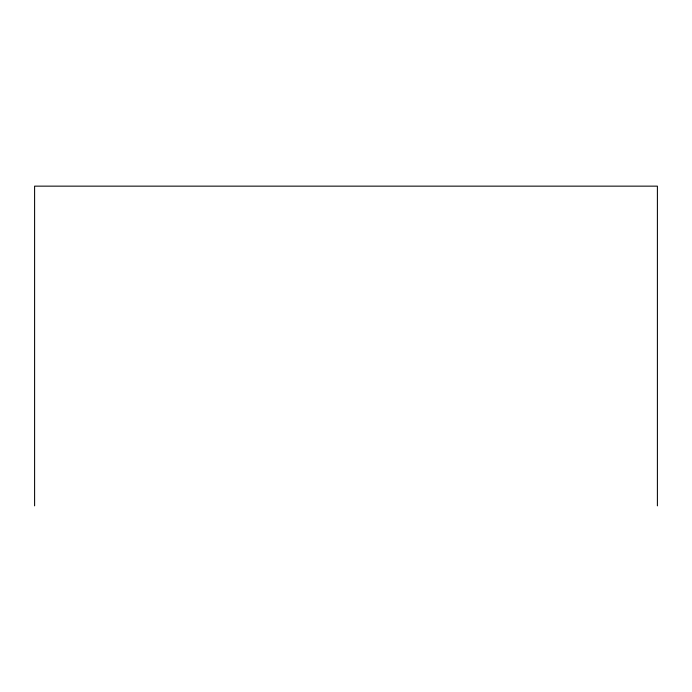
<?xml version="1.0" encoding="UTF-8"?>
<svg xmlns="http://www.w3.org/2000/svg" width="692" height="692" viewBox="0 0 692 692"><rect width="100%" height="100%" fill="white"/><g stroke="black" fill="none" stroke-linecap="round" stroke-linejoin="round"><path stroke-width="1.04" d="M657.4 505.852L657.4 186.148L34.6 186.148L34.6 505.852"/></g></svg>
